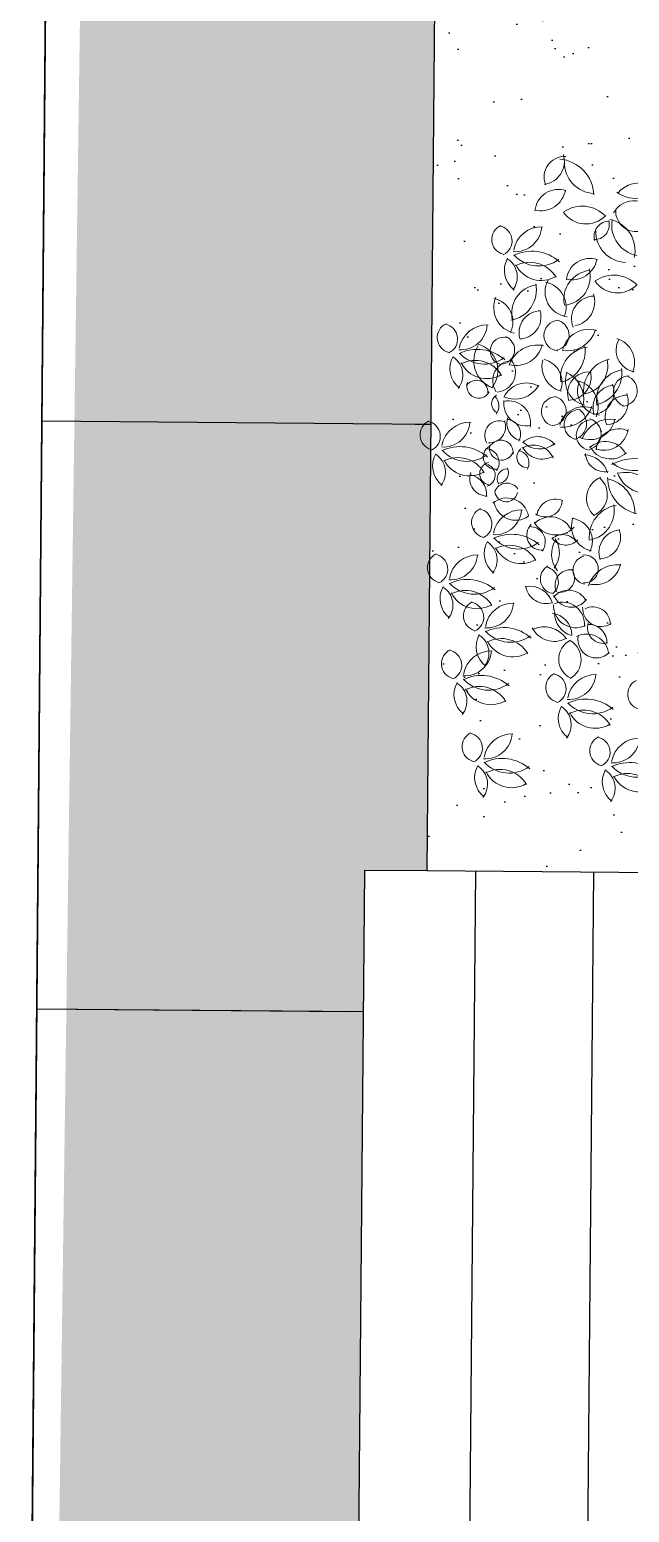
# Model space of a CAD drawing. Header units: millimetres. Extents: x 793 to 3159, y 750 to 2095.
# Drawn here: x 1257.62 to 1260.68, y 1018.31 to 1025.88 of the extents above; entities that cross this region are included whole.
import ezdxf

# ---------------------------------------------------------------- set-up
doc = ezdxf.new("R2010")
doc.units = ezdxf.units.MM
doc.linetypes.add('CENTER', pattern=[50.8, 31.75, -6.35, 6.35, -6.35])
doc.linetypes.add('CONTINUA', pattern=[0])
for name, color, linetype in [('A-PISOS', 252, 'Continuous'), ('A-PROY', 252, 'Continuous'), ('A-TEXTO', 2, 'Continuous'), ('A-VEGETACION', 65, 'Continuous')]:
    doc.layers.add(name, color=color, linetype=linetype)
doc.layers.add('JUNTA DE AISLAMIENTO', color=7, linetype='Continuous', true_color=0x22d6dd)
doc.layers.add('JUNTA DE CONTROL', color=7, linetype='Continuous', true_color=0xf43e0b)
doc.styles.get("Standard").update_dxf_attribs({"font": 'arial.ttf'})
doc.linetypes.add('RAYACONTX', pattern='A,0.8,["X",Standard,S=0.08,R=0,X=0.025,Y=-0.04],0', length=0.8)

# ---------------------------------------------------------------- blocks, each defined once
blk = doc.blocks.new('A$C15914C01')
at = {"layer": 'A-PISOS', "linetype": 'CONTINUA', "ltscale": 0.5}
h = blk.add_hatch(dxfattribs=at)
h.set_pattern_fill('AR-CONC', color=250, scale=0.01)
h.set_pattern_definition([(50, (-2174.8441, -711.9263), (1.8218467, -0.1593909), [0.1905, -2.0955]), (355, (-2174.8441, -711.9263), (-0.3524342, 1.9105685), [0.1524, -1.6764058]), (100.451445, (-2174.6923, -711.9396), (1.4694125, 1.7511775), [0.1619001, -1.7809024]), (46.1842, (-2174.844, -711.4183), (2.7107904, -0.4204233), [0.28575, -3.14325]), (96.63556, (-2174.6182, -711.4533), (2.3740413, 2.4742612), [0.2428502, -2.671356]), (351.18415, (-2174.844, -711.4183), (2.3740413, 2.4742612), [0.2285997, -2.5145973]), (21, (-2174.5901, -711.5453), (1.5161439, -1.022652), [0.1905, -2.0955]), (326, (-2174.5901, -711.5453), (0.6180203, 1.8418797), [0.1524, -1.6764]), (71.451445, (-2174.4638, -711.6305), (2.1341642, 0.8192277), [0.1619001, -1.7808994]), (37.5, (-2174.8441, -711.9263), (0.03088603, 0.84555039), [0, -1.65608, 0, -1.7018, 0, -1.68275]), (7.5, (-2174.8441, -711.9263), (0.66819663, 1.00180575), [0, -0.97028, 0, -1.61798, 0, -0.64135]), (327.5, (-2175.4105, -711.9263), (1.35590595, -0.05728744), [0, -0.635, 0, -1.9812, 0, -2.6289]), (317.5, (-2175.6645, -711.9263), (1.4812918, 0.2542649), [0, -0.8255, 0, -1.31572, 0, -1.8669])])
h.paths.add_polyline_path([(77.8726, -5.6954), (77.8726, -5.2046), (77.868, -5.6954)])
h.paths.add_polyline_path([(82.8168, -5.2048), (77.9669, -5.2046), (77.9683, -6.7051), (73.8168, -6.7051), (73.8168, -10.6091), (82.8168, -10.6091)])
h.paths.add_polyline_path([(77.7701, 0.901), (82.8168, 0.9006), (82.8168, 4.0989), (79.7571, 4.0992), (79.7575, 8.8992), (79.4406, 8.8992), (79.4428, 32.5692), (79.7597, 32.5692), (79.7601, 37.3692), (82.8187, 37.3853), (82.8168, 40.209), (77.9683, 40.209)])
h.paths.add_polyline_path([(82.8168, -0.8992), (77.7719, -0.8992), (77.7719, -0.9989), (73.8168, -0.9985), (73.8168, -4.9051), (77.9697, -4.9051), (77.9669, -5.2046), (82.8168, -5.2046)])
at = {"layer": 'A-PISOS', "color": 250, "linetype": 'CONTINUA', "ltscale": 0.5}
for p, q in [((77.7751, 34.847), (79.7599, 34.847)), ((77.7748, 31.847), (79.4427, 31.847))]:
    blk.add_line(p, q, dxfattribs=at)
blk = doc.blocks.new('XR-CONJUNTO$0$A$C458D45B7')
at = {"lineweight": 0, "extrusion": (2.43104e-07, 5.45806e-06, -1)}
for centre, major_axis, start_param, end_param in [((-1.9106, 1.2442), (0.0708, -0.0777, 0), 1.912634, 3.921497), ((-2.0314, 1.3228), (0.0877, 0.0799, 0), 0.433013, 2.162826), ((-1.9513, 1.1457), (0.1282, -0.1407, 0), 3.959959, 5.407863), ((-1.7544, 1.3194), (0.1171, 0.1066, 0), 2.346008, 3.897533), ((-1.5286, 1.0775), (0.094, -0.1032, 0), 3.007891, 4.802385), ((-2.0324, 1.1982), (0.0859, -0.0944, 0), -0.662987, 0.966479), ((-1.9414, 1.0608), (0.0886, 0.0806, 0), 3.960448, 5.771942), ((-1.5522, 1.2853), (0.1086, 0.0989, 0), 1.431238, 2.976463), ((-1.8009, 1.145), (0.1033, 0.094, 0), 1.507007, 3.274527), ((-1.8183, 0.932), (0.1215, 0.1107, 0), 4.829964, 6.260834), ((-1.5552, 1.0062), (0.0882, 0.0803, 0), 4.376918, 6.706693), ((-1.5448, 1.0724), (0.07, -0.0769, 0), -0.68977, 2.320487), ((-2.2017, 0.923), (0.0578, 0.0526, 0), 2.569534, 5.006064), ((-2.2534, 0.9149), (0.0521, -0.0572, 0), 4.051015, 6.582941), ((-2.1614, 0.9971), (0.0917, -0.1007, 0), -0.777492, 0.800951), ((-2.0242, 0.8443), (0.0977, -0.1073, 0), 2.477681, 3.902549), ((-1.6798, 0.9428), (0.0579, 0.0528, 0), 3.59556, 5.460531), ((-1.758, 1.0028), (0.052, -0.0571, 0), -1.020319, 0.753739), ((-1.5119, 1.0019), (0.116, 0.1056, 0), 2.481573, 4.024265), ((-1.7087, 0.8718), (0.1187, 0.1081, 0), 5.646964, 7.247292), ((-1.5907, 0.9688), (0.1171, 0.1066, 0), 2.346008, 3.897533), ((-2.073, 0.6529), (0.156, 0.1421, 0), 4.983233, 6.17178), ((-2.0399, 0.9606), (0.1269, 0.1155, 0), 1.666781, 3.133707), ((-1.7777, 0.7102), (0.0886, 0.0806, 0), 3.960448, 5.771942), ((-2.0913, 0.7657), (0.0909, 0.0828, 0), 2.943806, 4.400315), ((-2.2578, 0.7313), (0.0813, 0.074, 0), 6.042078, 7.680112), ((-2.0841, 0.651), (0.1055, -0.1158, 0), 3.38331, 4.908592), ((-2.0268, 0.8596), (0.0974, -0.107, 0), 0.190237, 1.841773), ((-1.7627, 0.6224), (0.1084, 0.0988, 0), 3.669788, 5.33772), ((-1.9208, 0.7342), (0.1072, 0.0976, 0), 0.442262, 2.206763), ((-1.8687, 0.8476), (0.0859, -0.0944, 0), -0.662987, 0.966479), ((-1.6546, 0.5814), (0.1215, 0.1107, 0), 4.829964, 6.260834), ((-2.031, 0.549), (0.1066, 0.0971, 0), 3.614858, 5.324604), ((-2.207, 0.6655), (0.1058, -0.1161, 0), -1.044216, 0.564097), ((-1.8791, 0.6577), (0.0933, 0.085, 0), 2.40732, 4.363917), ((-2.0263, 0.5794), (0.0866, -0.0951, 0), 4.058135, 5.821951), ((-1.6372, 0.7944), (0.1033, 0.094, 0), 1.507007, 3.274527), ((-2.1336, 0.5756), (0.0897, -0.0984, 0), 0.939726, 2.715407), ((-2.2892, 0.5026), (0.0814, -0.0893, 0), 4.062449, 5.922904), ((-1.7543, 0.5224), (0.0851, 0.0775, 0), 3.49197, 5.441026), ((-1.8764, 0.6077), (0.084, -0.0923, 0), -1.172702, 0.548866), ((-2.0245, 0.4486), (0.0829, 0.0755, 0), 3.634893, 5.426724), ((-2.1377, 0.5282), (0.0831, 0.0757, 0), 0.456725, 2.280221), ((-2.4755, 0.4198), (0.0578, 0.0526, 0), 2.569534, 5.006064), ((-2.5272, 0.4117), (0.0521, -0.0572, 0), 4.051015, 6.582941), ((-2.4352, 0.4939), (0.0917, -0.1007, 0), -0.777492, 0.800951), ((-2.298, 0.3411), (0.0977, -0.1073, 0), 2.477681, 3.902549), ((-1.9306, 0.4349), (0.0529, -0.0581, 0), 0.8313, 3.777278), ((-1.9592, 0.4368), (0.0578, 0.0526, 0), 5.742434, 8.380981), ((-1.8908, 0.5069), (0.1006, -0.1105, 0), -0.557673, 0.903433), ((-1.7798, 0.332), (0.0917, -0.1007, 0), 2.542349, 4.180904), ((-2.2189, 0.3033), (0.0991, -0.1088, 0), 1.094465, 2.867407), ((-2.3837, 0.2526), (0.0948, -0.1041, 0), 4.141693, 6.115198), ((-2.2117, 0.3532), (0.0525, 0.0478, 0), 2.544793, 5.610841), ((-2.2315, 0.3591), (0.0541, 0.0492, 0), 5.802789, 8.527903), ((-2.0417, 0.2331), (0.1126, 0.1025, 0), 4.205079, 5.650347), ((-2.1511, 0.4158), (0.1003, 0.0913, 0), 0.947405, 2.54529), ((-1.9608, 0.3535), (0.1091, -0.1198, 0), -0.998585, 0.46704), ((-1.5272, 0.3648), (0.0836, 0.0762, 0), 2.482899, 4.371926), ((-1.6734, 0.2989), (0.0948, 0.0863, 0), 5.731832, 7.400577), ((-2.365, 0.2625), (0.0909, 0.0828, 0), 2.943806, 4.400315), ((-2.5316, 0.2281), (0.0813, 0.074, 0), 6.042078, 7.680112), ((-2.3468, 0.1497), (0.156, 0.1421, 0), 4.983233, 6.17178), ((-2.3137, 0.4574), (0.1269, 0.1155, 0), 1.666781, 3.133707), ((-2.3579, 0.1478), (0.1055, -0.1158, 0), 3.38331, 4.908592), ((-2.1667, 0.2027), (0.069, -0.0757, 0), 1.700455, 3.862711), ((-2.2541, 0.2446), (0.0681, -0.0747, 0), -1.486479, 0.643735), ((-1.8849, 0.2792), (0.0985, 0.0897, 0), 2.570181, 4.112123), ((-2.0369, 0.194), (0.0821, -0.0902, 0), 4.120954, 5.79621), ((-1.7644, 0.2204), (0.107, -0.1175, 0), 2.177236, 3.734769), ((-1.6359, 0.1522), (0.1137, -0.1249, 0), 2.235527, 3.64207), ((-1.828, 0.2811), (0.0982, -0.1079, 0), -1.066796, 0.579125), ((-2.3006, 0.3564), (0.0974, -0.107, 0), 0.190237, 1.841773), ((-1.773, 0.2036), (0.0838, -0.092, 0), 0.938425, 2.670205), ((-1.9542, 0.1092), (0.1114, 0.1014, 0), 5.843306, 7.1953), ((-1.7771, 0.1415), (0.0805, 0.0733, 0), 3.50958, 5.539448), ((-1.8855, 0.2233), (0.0799, -0.0877, 0), -1.078933, 0.661818), ((-1.5851, 0.1111), (0.1031, -0.1132, 0), 2.104521, 3.72961), ((-1.7735, 0.244), (0.1205, 0.1097, 0), 0.584753, 2.09731), ((-1.5729, 0.1533), (0.0529, -0.0581, 0), 1.070278, 3.886146), ((-1.6105, 0.1567), (0.0588, 0.0536, 0), 5.779048, 8.517385), ((-2.3403, 0.1724), (0.0409, -0.0449, 0), -0.342253, 2.640209), ((-2.3516, 0.1445), (0.0433, 0.0395, 0), 4.405228, 7.107621), ((-2.0952, 0.0628), (0.0867, -0.0952, 0), 2.755784, 4.384252), ((-2.1561, 0.2479), (0.094, -0.1032, 0), -0.330169, 1.139478), ((-1.8626, 0.0737), (0.0986, 0.0898, 0), 5.589447, 7.418726), ((-1.7093, 0.1562), (0.085, -0.0934, 0), 0.84125, 2.679851), ((-1.6406, 0.0702), (0.0775, -0.0851, 0), 1.967447, 3.775341), ((-1.7611, 0.1457), (0.075, -0.0824, 0), -1.233229, 0.665703), ((-2.2216, 0.0843), (0.0383, 0.0349, 0), 2.756177, 4.901581), ((-2.3039, 0.0732), (0.0502, 0.0457, 0), 6.199619, 7.682941), ((-2.0951, 0.0884), (0.0783, -0.086, 0), 0.548016, 2.416151), ((-2.1847, -0.0116), (0.0748, -0.0822, 0), 3.639954, 5.646742), ((-1.9436, 0.0479), (0.0556, 0.0507, 0), 2.564177, 5.390176), ((-1.9675, 0.0498), (0.0553, 0.0504, 0), 5.73831, 8.527623), ((-1.8012, -0.0552), (0.0947, 0.0862, 0), 4.137101, 5.82022), ((-1.9077, 0.1207), (0.1031, -0.1133, 0), -0.54027, 0.827062), ((-1.5836, 0.0234), (0.074, -0.0813, 0), 1.953075, 3.913454), ((-1.6938, 0.0986), (0.079, -0.0868, 0), -1.205895, 0.674202), ((-2.2319, -0.0783), (0.0509, -0.0558, 0), 1.762306, 4.258029), ((-2.1055, -0.0151), (0.0598, -0.0657, 0), 0.979226, 2.673692), ((-2.1998, -0.0703), (0.0508, -0.0558, 0), 3.933313, 5.938936), ((-1.8248, -0.0188), (0.0571, 0.052, 0), 2.545534, 5.407211), ((-1.8736, -0.0129), (0.0576, -0.0633, 0), 4.477879, 6.718402), ((-1.7618, -0.0715), (0.0525, -0.0576, 0), 0.898013, 3.77079), ((-1.7698, 0.0321), (0.094, 0.0856, 0), 0.901171, 2.725838), ((-1.6654, -0.1418), (0.1029, -0.113, 0), 2.645045, 4.055204), ((-1.794, -0.0666), (0.0546, -0.0599, 0), 4.168072, 6.758384), ((-2.5594, -0.0771), (0.0578, 0.0526, 0), 2.569534, 5.006064), ((-2.6111, -0.0852), (0.0521, -0.0572, 0), 4.051015, 6.582941), ((-2.5191, -0.003), (0.0917, -0.1007, 0), -0.777492, 0.800951), ((-2.3819, -0.1559), (0.0977, -0.1073, 0), 2.477681, 3.902549), ((-2.2829, -0.0338), (0.055, -0.0604, 0), -1.227345, 0.788989), ((-1.6995, -0.0227), (0.0928, 0.0845, 0), 0.879757, 2.653061), ((-1.6228, -0.1543), (0.078, -0.0856, 0), 2.376566, 4.323843), ((-2.4307, -0.3472), (0.156, 0.1421, 0), 4.983233, 6.17178), ((-2.2507, -0.1874), (0.0465, 0.0423, 0), 2.233298, 4.88178), ((-2.3042, -0.2166), (0.0483, -0.053, 0), 4.015547, 6.050187), ((-2.2208, -0.1416), (0.0415, -0.0456, 0), -0.541621, 2.532765), ((-2.2243, -0.1653), (0.0472, 0.043, 0), 4.36075, 7.132577), ((-2.0875, -0.1867), (0.0366, -0.0402, 0), 0.711319, 3.169675), ((-2.0561, -0.2329), (0.0798, 0.0727, 0), 4.88073, 6.617754), ((-2.0133, -0.0827), (0.0765, -0.084, 0), 0.204968, 1.815858), ((-2.0356, -0.1968), (0.0849, 0.0774, 0), 4.711605, 6.317931), ((-2.0272, -0.0257), (0.0802, -0.0881, 0), 0.021045, 1.524602), ((-1.6651, -0.0744), (0.0875, 0.0797, 0), 1.54916, 3.411748), ((-1.6899, -0.2214), (0.087, 0.0792, 0), 4.695585, 6.505535), ((-2.4489, -0.2344), (0.0909, 0.0828, 0), 2.943806, 4.400315), ((-2.6155, -0.2689), (0.0813, 0.074, 0), 6.042078, 7.680112), ((-2.3976, -0.0395), (0.1269, 0.1155, 0), 1.666781, 3.133707), ((-2.4418, -0.3491), (0.1055, -0.1158, 0), 3.38331, 4.908592), ((-2.3845, -0.1405), (0.0974, -0.107, 0), 0.190237, 1.841773), ((-2.2732, -0.2729), (0.0428, 0.039, 0), 2.497814, 5.20727), ((-2.3097, -0.2811), (0.0389, -0.0427, 0), 4.224328, 6.709801), ((-2.1436, -0.2166), (0.0427, -0.0469, 0), 4.116433, 5.99396), ((-1.8013, -0.3004), (0.086, -0.0944, 0), 3.905045, 5.15415), ((-1.6932, -0.1581), (0.0739, 0.0673, 0), 2.131785, 3.802335), ((-1.5359, -0.4435), (0.188, 0.1712, 0), 4.948121, 5.869218), ((-1.5446, -0.0745), (0.1307, 0.119, 0), 1.552191, 2.984983), ((-2.2916, -0.2978), (0.0606, -0.0666, 0), 0.737383, 2.650506), ((-2.3957, -0.3799), (0.0681, -0.0747, 0), 4.052293, 5.534953), ((-2.1916, -0.2985), (0.0373, 0.0339, 0), 3.28496, 5.487327), ((-2.2354, -0.2693), (0.0347, -0.0381, 0), -1.383943, 0.731452), ((-1.6688, -0.393), (0.0783, -0.086, 0), 1.425585, 3.486513), ((-1.7932, -0.3761), (0.0771, -0.0846, 0), 4.606747, 6.608193), ((-1.7172, -0.469), (0.1331, 0.1212, 0), 5.659962, 7.036498), ((-1.4916, -0.2871), (0.1256, -0.1379, 0), 0.943566, 2.313218), ((-1.4822, -0.2092), (0.1151, 0.1048, 0), 1.972626, 3.529352), ((-1.5858, -0.4333), (0.1281, 0.1166, 0), 5.209395, 6.575768), ((-2.195, -0.3571), (0.0395, -0.0433, 0), -0.642878, 2.183197), ((-2.1907, -0.3873), (0.0495, 0.0451, 0), 4.270836, 6.420827), ((-2.292, -0.5222), (0.0578, 0.0526, 0), 2.569534, 5.006064), ((-2.1896, -0.5067), (0.0818, 0.0745, 0), 4.725657, 6.840485), ((-2.1463, -0.3974), (0.083, 0.0756, 0), 1.68426, 3.729013), ((-1.9949, -0.4053), (0.0637, 0.058, 0), 0.764156, 2.934492), ((-1.9437, -0.494), (0.0694, 0.0632, 0), 3.980915, 5.862351), ((-1.6018, -0.593), (0.1128, -0.1238, 0), 2.221305, 3.690822), ((-1.7962, -0.4571), (0.1033, -0.1134, 0), -1.032306, 0.534835), ((-2.3437, -0.5302), (0.0521, -0.0572, 0), 4.051015, 6.582941), ((-2.2517, -0.448), (0.0917, -0.1007, 0), -0.777492, 0.800951), ((-2.1145, -0.6009), (0.0977, -0.1073, 0), 2.477681, 3.902549), ((-2.0101, -0.5841), (0.0523, -0.0575, 0), 0.633418, 3.085829), ((-1.9398, -0.4538), (0.0868, -0.0954, 0), -0.069614, 1.779881), ((-1.9667, -0.6078), (0.0867, 0.0789, 0), 4.676888, 6.613696), ((-1.7339, -0.5375), (0.0851, -0.0934, 0), 0.924716, 2.656883), ((-1.8688, -0.6134), (0.0781, -0.0858, 0), 3.969056, 5.92434), ((-2.1633, -0.7923), (0.156, 0.1421, 0), 4.983233, 6.17178), ((-2.1303, -0.4845), (0.1269, 0.1155, 0), 1.666781, 3.133707), ((-2.0709, -0.6192), (0.0524, -0.0576, 0), 3.810166, 6.090838), ((-1.9038, -0.6639), (0.0614, 0.0559, 0), 4.717033, 6.423449), ((-1.8895, -0.5504), (0.0621, 0.0565, 0), 1.467676, 3.222181), ((-2.0476, -0.6746), (0.0938, 0.0854, 0), 0.129265, 1.395311), ((-1.6027, -0.6693), (0.086, 0.0783, 0), 3.55062, 5.363168), ((-1.7206, -0.5916), (0.0749, -0.0823, 0), -1.194178, 0.664916), ((-2.1816, -0.6795), (0.0909, 0.0828, 0), 2.943806, 4.400315), ((-2.3482, -0.7139), (0.0813, 0.074, 0), 6.042078, 7.680112), ((-2.1744, -0.7941), (0.1055, -0.1158, 0), 3.38331, 4.908592), ((-2.1171, -0.5856), (0.0974, -0.107, 0), 0.190237, 1.841773), ((-1.8262, -0.6795), (0.0906, -0.0995, 0), 1.614915, 2.889535), ((-1.7922, -0.7543), (0.0477, -0.0524, 0), 3.730197, 7.076743), ((-2.5155, -0.7546), (0.0578, 0.0526, 0), 2.569534, 5.006064), ((-2.5672, -0.7627), (0.0521, -0.0572, 0), 4.051015, 6.582941), ((-2.4752, -0.6805), (0.0917, -0.1007, 0), -0.777492, 0.800951), ((-2.338, -0.8334), (0.0977, -0.1073, 0), 2.477681, 3.902549), ((-1.9413, -0.8068), (0.0509, -0.0559, 0), 0.945939, 3.367294), ((-2.002, -0.8225), (0.0572, 0.0521, 0), 5.641793, 7.92155), ((-1.7764, -0.7608), (0.0547, 0.0498, 0), 2.514693, 5.184025), ((-1.624, -0.8846), (0.1127, 0.1027, 0), 4.169962, 5.561665), ((-1.7382, -0.7025), (0.0978, 0.089, 0), 0.938823, 2.542828), ((-2.3869, -1.0247), (0.156, 0.1421, 0), 4.983233, 6.17178), ((-1.8635, -0.8377), (0.0576, 0.0525, 0), 3.417735, 5.567883), ((-1.9167, -0.801), (0.055, 0.0501, 0), 0.107397, 2.469596), ((-2.4051, -0.9119), (0.0909, 0.0828, 0), 2.943806, 4.400315), ((-2.5717, -0.9464), (0.0813, 0.074, 0), 6.042078, 7.680112), ((-2.3538, -0.717), (0.1269, 0.1155, 0), 1.666781, 3.133707), ((-2.3979, -1.0266), (0.1055, -0.1158, 0), 3.38331, 4.908592), ((-2.3406, -0.818), (0.0974, -0.107, 0), 0.190237, 1.841773), ((-2.0704, -0.9669), (0.0821, -0.0901, 0), 3.692575, 5.155285), ((-1.989, -0.8304), (0.0692, -0.076, 0), 0.38642, 2.157574), ((-1.8711, -0.9645), (0.0744, 0.0677, 0), 4.565806, 6.533384), ((-1.8588, -0.8569), (0.0633, -0.0695, 0), -0.241864, 1.949123), ((-2.3294, -0.9985), (0.0578, 0.0526, 0), 2.569534, 5.006064), ((-2.3812, -1.0065), (0.0521, -0.0572, 0), 4.051015, 6.582941), ((-2.2891, -0.9244), (0.0917, -0.1007, 0), -0.777492, 0.800951), ((-2.152, -1.0772), (0.0977, -0.1073, 0), 2.477681, 3.902549), ((-1.9684, -1.0956), (0.0847, 0.0771, 0), 5.565903, 6.997649), ((-1.8349, -0.9416), (0.0765, -0.084, 0), 0.279297, 2.335483), ((-1.8235, -0.9794), (0.0806, -0.0885, 0), 1.008399, 2.302773), ((-1.9016, -1.0376), (0.0829, 0.0754, 0), 5.072303, 7.119215), ((-1.7051, -0.9533), (0.0702, 0.0639, 0), 1.7289, 3.911271), ((-1.7464, -1.0372), (0.0598, -0.0657, 0), 3.398385, 5.466877), ((-2.2008, -1.2686), (0.156, 0.1421, 0), 4.983233, 6.17178), ((-1.9446, -1.0025), (0.0914, 0.0833, 0), 1.806411, 3.423556), ((-1.9938, -1.1874), (0.1001, 0.0912, 0), 4.980953, 6.432495), ((-1.6923, -1.0522), (0.0603, 0.0549, 0), 2.047726, 4.165076), ((-1.7684, -1.1317), (0.0697, 0.0635, 0), 5.41227, 7.055783), ((-2.219, -1.1558), (0.0909, 0.0828, 0), 2.943806, 4.400315), ((-2.3856, -1.1902), (0.0813, 0.074, 0), 6.042078, 7.680112), ((-2.1677, -0.9608), (0.1269, 0.1155, 0), 1.666781, 3.133707), ((-2.2118, -1.2704), (0.1055, -0.1158, 0), 3.38331, 4.908592), ((-2.1546, -1.0619), (0.0974, -0.107, 0), 0.190237, 1.841773), ((-1.8126, -1.2153), (0.072, -0.0791, 0), 1.163391, 3.416553), ((-1.9175, -1.2184), (0.0757, -0.0831, 0), 4.435217, 6.484111), ((-1.7769, -1.1998), (0.0834, 0.076, 0), 4.961295, 6.910739), ((-1.7291, -1.1155), (0.0627, -0.0688, 0), -0.051798, 2.496029), ((-2.4398, -1.2438), (0.0578, 0.0526, 0), 2.569534, 5.006064), ((-2.4915, -1.2519), (0.0521, -0.0572, 0), 4.051015, 6.582941), ((-2.3995, -1.1697), (0.0917, -0.1007, 0), -0.777492, 0.800951), ((-2.2623, -1.3226), (0.0977, -0.1073, 0), 2.477681, 3.902549), ((-2.3294, -1.4011), (0.0909, 0.0828, 0), 2.943806, 4.400315), ((-2.496, -1.4356), (0.0813, 0.074, 0), 6.042078, 7.680112), ((-2.3111, -1.5139), (0.156, 0.1421, 0), 4.983233, 6.17178), ((-2.2781, -1.2062), (0.1269, 0.1155, 0), 1.666781, 3.133707), ((-2.3222, -1.5158), (0.1055, -0.1158, 0), 3.38331, 4.908592), ((-1.9065, -1.3598), (0.0578, 0.0526, 0), 2.569534, 5.006064), ((-1.9582, -1.3678), (0.0521, -0.0572, 0), 4.051015, 6.582941), ((-1.8662, -1.2856), (0.0917, -0.1007, 0), -0.777492, 0.800951), ((-1.729, -1.4385), (0.0977, -0.1073, 0), 2.477681, 3.902549), ((-1.4881, -1.3917), (0.0578, 0.0526, 0), 2.569534, 5.006064), ((-2.2649, -1.3072), (0.0974, -0.107, 0), 0.190237, 1.841773), ((-1.7778, -1.6299), (0.156, 0.1421, 0), 4.983233, 6.17178), ((-1.7961, -1.517), (0.0909, 0.0828, 0), 2.943806, 4.400315), ((-1.9626, -1.5515), (0.0813, 0.074, 0), 6.042078, 7.680112), ((-1.7447, -1.3221), (0.1269, 0.1155, 0), 1.666781, 3.133707), ((-1.7889, -1.6317), (0.1055, -0.1158, 0), 3.38331, 4.908592), ((-1.7316, -1.4231), (0.0974, -0.107, 0), 0.190237, 1.841773), ((-2.3306, -1.6663), (0.0578, 0.0526, 0), 2.569534, 5.006064), ((-2.3824, -1.6743), (0.0521, -0.0572, 0), 4.051015, 6.582941), ((-2.2903, -1.5922), (0.0917, -0.1007, 0), -0.777492, 0.800951), ((-2.1531, -1.745), (0.0977, -0.1073, 0), 2.477681, 3.902549), ((-1.6791, -1.6816), (0.0578, 0.0526, 0), 2.569534, 5.006064), ((-1.7309, -1.6896), (0.0521, -0.0572, 0), 4.051015, 6.582941), ((-1.6389, -1.6075), (0.0917, -0.1007, 0), -0.777492, 0.800951), ((-1.5017, -1.7603), (0.0977, -0.1073, 0), 2.477681, 3.902549), ((-2.202, -1.9364), (0.156, 0.1421, 0), 4.983233, 6.17178), ((-1.5505, -1.9517), (0.156, 0.1421, 0), 4.983233, 6.17178), ((-2.2202, -1.8236), (0.0909, 0.0828, 0), 2.943806, 4.400315), ((-2.3868, -1.858), (0.0813, 0.074, 0), 6.042078, 7.680112), ((-2.1689, -1.6286), (0.1269, 0.1155, 0), 1.666781, 3.133707), ((-2.213, -1.9382), (0.1055, -0.1158, 0), 3.38331, 4.908592), ((-2.1558, -1.7297), (0.0974, -0.107, 0), 0.190237, 1.841773), ((-1.5687, -1.8389), (0.0909, 0.0828, 0), 2.943806, 4.400315), ((-1.7353, -1.8733), (0.0813, 0.074, 0), 6.042078, 7.680112), ((-1.5174, -1.6439), (0.1269, 0.1155, 0), 1.666781, 3.133707), ((-1.5616, -1.9535), (0.1055, -0.1158, 0), 3.38331, 4.908592), ((-1.5043, -1.745), (0.0974, -0.107, 0), 0.190237, 1.841773)]:
    blk.add_ellipse(centre, major_axis=major_axis, ratio=1, start_param=start_param, end_param=end_param, dxfattribs=at)
blk = doc.blocks.new('A$C3E6A45EC')
at = {"layer": 'JUNTA DE CONTROL', "linetype": 'CENTER', "ltscale": 0.05}
for p, q in [((78.322, 35.0963), (80.3067, 35.0791)), ((78.2958, 32.0964), (79.9636, 32.0819))]:
    blk.add_line(p, q, dxfattribs=at)

msp = doc.modelspace()

# ---------------------------------------------------------------- hatches: boundary and pattern name
at = {"layer": 'A-VEGETACION', "linetype": 'CONTINUA'}
h = msp.add_hatch(dxfattribs=at)
h.set_pattern_fill('AR-SAND', color=256, scale=0.01, angle=0.032442)
h.set_pattern_definition([(37.532442, (-995.13464, 275.20386), (-0.016277426, 0.4894041), [0, -0.38608, 0, -0.4318, 0, -0.41275]), (7.532442, (-995.13464, 275.20386), (0.44911733, 0.71707951), [0, -0.20828, 0, -0.34798, 0, -0.13335]), (327.532442, (-995.44706, 275.2037), (0.79099143, 0.00188506), [0, -0.127, 0, -0.4572, 0, -0.5969]), (317.532442, (-995.44706, 275.2037), (0.7634301, 0.22336163), [0, -0.0635, 0, -0.29972, 0, -0.3429])])
h.paths.add_polyline_path([(1264.58682, 1026.3414), (1259.68701, 1026.3843), (1259.64499, 1021.58448), (1264.5448, 1021.54159)])

# ---------------------------------------------------------------- linework, layer by layer
at = {"layer": 'A-PROY', "linetype": 'CONTINUA', "ltscale": 0.5}
for p, q in [((1257.41023, 993.03975, 168.38412), (1257.73301, 1029.90833, 168.38412)), ((1259.12089, 997.91816, 293.72089), (1259.32811, 1021.58726, 293.72089)), ((1259.32811, 1021.58726, 293.72089), (1259.64499, 1021.58448, 293.72089)), ((1259.68776, 997.9132, 293.72089), (1259.89498, 1021.58229, 293.72089)), ((1260.49495, 1021.57704, 293.72089), (1260.28773, 997.90795, 293.72089))]:
    msp.add_line(p, q, dxfattribs=at)
at = {"layer": 'A-PROY', "linetype": 'CONTINUA', "ltscale": 0.5, "elevation": 168.38412}
for points in [[(1235.99866, 993.2272), (1220.57164, 993.36226), (1220.89442, 1030.23085), (1257.73301, 1029.90833), (1257.41023, 993.03975), (1241.98321, 993.17481)], [(1241.98321, 993.17481), (1257.41023, 993.03975), (1257.73301, 1029.90833), (1220.89442, 1030.23085), (1220.57164, 993.36226), (1235.99866, 993.2272)]]:
    msp.add_lwpolyline(points, dxfattribs=at)
at = {"layer": 'A-PROY', "linetype": 'CONTINUA', "ltscale": 0.5, "elevation": 293.72089}
msp.add_lwpolyline([(1259.64499, 1021.58448), (1264.5448, 1021.54159), (1264.58682, 1026.3414), (1259.68701, 1026.3843)], close=True, dxfattribs=at)
at = {"layer": 'JUNTA DE AISLAMIENTO', "linetype": 'RAYACONTX', "elevation": 380.20176}
msp.add_lwpolyline([(1329.00633, 987.40767), (1220.52782, 988.35738), (1220.90055, 1030.93082), (1257.73914, 1030.60831), (1257.38346, 989.9347), (1266.47583, 989.85507), (1266.81794, 1028.93844), (1266.21796, 1028.9437), (1266.22323, 1029.54368), (1265.62325, 1029.54894), (1265.62911, 1030.14891), (1265.02853, 1030.15418), (1265.04345, 1031.85411), (1263.84349, 1031.86464), (1263.88121, 1036.16447), (1262.68125, 1036.175), (1262.7287, 1041.58454)], dxfattribs=at)

# ---------------------------------------------------------------- block references
at = {"layer": 'A-TEXTO', "linetype": 'CONTINUA', "ltscale": 0.5}
msp.add_blockref('A$C3E6A45EC', (1179.3582, 988.78314, 293.72089), dxfattribs=at)
at = {"layer": 'A-VEGETACION', "linetype": 'CONTINUA', "ltscale": 0.5, "rotation": 359.4983953042024}
msp.add_blockref('XR-CONJUNTO$0$A$C458D45B7', (1262.24794, 1023.8628, 293.72089), dxfattribs=at)
at = {"layer": 'JUNTA DE CONTROL', "linetype": 'CENTER', "ltscale": 0.05, "rotation": 359.5035917933524}
msp.add_blockref('A$C15914C01', (1179.60612, 989.70753, 293.72089), dxfattribs=at)

doc.saveas('drawing.dxf')
